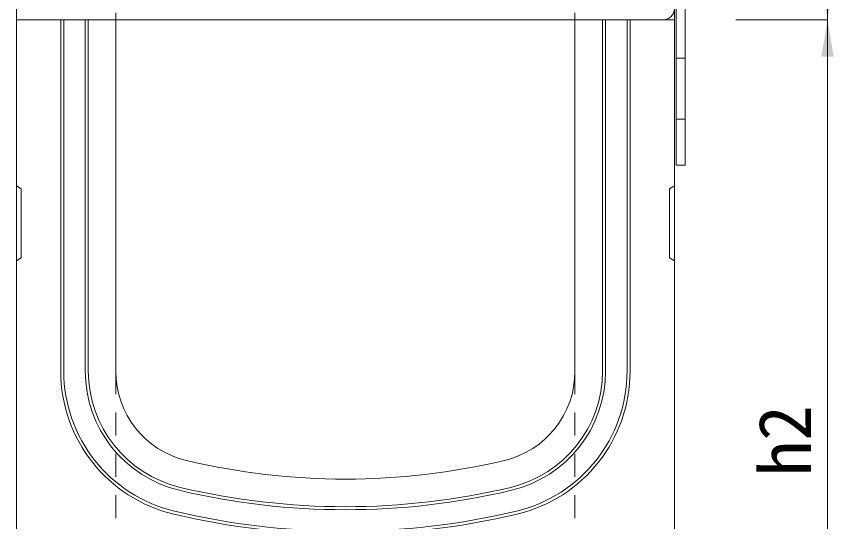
# Model space of a CAD drawing. Units: millimetres at full size, sheet at 1:20; details may follow other scales. Extents: x 0 to 8400, y 0 to 13400.
# Drawn here: x 2285 to 2819, y 10937 to 11267 of the extents above; entities that cross this region are included whole.
import ezdxf
from ezdxf.enums import TextEntityAlignment as Align

# ---------------------------------------------------------------- set-up
doc = ezdxf.new("R2010")
doc.units = ezdxf.units.MM
doc.header["$LTSCALE"] = 20
doc.linetypes.add('USER1', pattern=[1.35, 0.75, -0.6])
for name, color, linetype, lineweight in [('ジョイント', 7, 'Continuous', 9), ('寸法線', 7, 'Continuous', 13), ('本体', 2, 'Continuous', 20), ('目地', 132, 'Continuous', 5), ('ｸﾞﾚｰﾁﾝｸﾞ', 7, 'USER1', 5)]:
    doc.layers.add(name, color=color, linetype=linetype, lineweight=lineweight)
doc.styles.add('ＭＳ ゴシック', font='')
doc.styles.get('ＭＳ ゴシック').set_extended_font_data('MS Gothic')

# ---------------------------------------------------------------- blocks, each defined once
blk = doc.blocks.new('filled_arrow')
at = {"color": 0, "linetype": 'Continuous', "lineweight": -2}
blk.add_solid([(7.5, 1.25), (0, 0), (7.5, -1.25)], dxfattribs=at)

msp = doc.modelspace()

# ---------------------------------------------------------------- linework, layer by layer
at = {"layer": 'ジョイント'}
for p, q in [((2716, 11265.09), (2716, 11342.08)), ((2722, 11265.09), (2722, 11342.08)), ((2716, 11170.08), (2716, 11265.09)), ((2722, 11170.08), (2722, 11265.09)), ((2716, 11240.09), (2722, 11240.09)), ((2716, 11200.09), (2722, 11200.09)), ((2716, 11170.08), (2722, 11170.08))]:
    msp.add_line(p, q, dxfattribs=at)
at = {"layer": '寸法線'}
for p, q in [((2815, 11265.09), (2815, 11392.09)), ((2755, 11265.09), (2815, 11265.09)), ((2755, 11265.09), (2815, 11265.09)), ((2815, 11265.09), (2815, 10715.09))]:
    msp.add_line(p, q, dxfattribs=at)
at = {"layer": '本体'}
for p, q in [((2285, 11265.09), (2285, 10715.09)), ((2285, 11265.09), (2350, 11265.09)), ((2350, 11265.09), (2350, 11035.61)), ((2350, 11265.09), (2650, 11265.09)), ((2650, 11265.09), (2715, 11265.09)), ((2650, 11265.09), (2650, 11035.61)), ((2715, 11265.09), (2715, 10715.09))]:
    msp.add_line(p, q, dxfattribs=at)
at = {"layer": '本体', "lineweight": 9}
for p, q in [((2285, 11156.59), (2288.2, 11154.59)), ((2715, 11156.59), (2711.8, 11154.59)), ((2288.2, 11154.59), (2288.2, 11109.59)), ((2711.8, 11154.59), (2711.8, 11109.59)), ((2288.2, 11109.59), (2285, 11107.59)), ((2711.8, 11109.59), (2715, 11107.59))]:
    msp.add_line(p, q, dxfattribs=at)
at = {"layer": '本体', "linetype": 'USER1', "lineweight": 15}
for p, q in [((2350, 11035.61), (2350, 10815.09)), ((2650, 11035.61), (2650, 10815.09))]:
    msp.add_line(p, q, dxfattribs=at)
at = {"layer": '本体'}
for centre, radius, start, end in [((2410, 11035.61), 60, 180, 256.6576), ((2590, 11035.61), 60, 283.3424, 0), ((2500, 11415.09), 450, 256.6576, 283.3424)]:
    msp.add_arc(centre, radius, start, end, dxfattribs=at)
at = {"layer": '目地'}
for p, q in [((2314, 11265.09), (2314, 11035.61)), ((2316, 11265.09), (2316, 11035.61)), ((2330, 11265.09), (2330, 11035.61)), ((2332, 11265.09), (2332, 11035.61)), ((2668, 11035.61), (2668, 11265.09)), ((2670, 11035.61), (2670, 11265.09)), ((2684, 11035.61), (2684, 11265.09)), ((2686, 11035.61), (2686, 11265.09))]:
    msp.add_line(p, q, dxfattribs=at)
for centre, radius, start, end in [((2410, 11035.61), 96, 180, 256.6576), ((2410, 11035.61), 94, 180, 256.6576), ((2410, 11035.61), 80, 180, 256.6576), ((2410, 11035.61), 78, 180, 256.6576), ((2590, 11035.61), 78, 283.3424, 0), ((2590, 11035.61), 80, 283.3424, 0), ((2590, 11035.61), 94, 283.3424, 0), ((2590, 11035.61), 96, 283.3424, 0), ((2500, 11415.09), 470, 256.6576, 283.3424), ((2500, 11415.09), 468, 256.6576, 283.3424), ((2500, 11415.09), 486, 256.6576, 283.3424), ((2500, 11415.09), 484, 256.6576, 283.3424)]:
    msp.add_arc(centre, radius, start, end, dxfattribs=at)
at = {"layer": 'ｸﾞﾚｰﾁﾝｸﾞ', "linetype": 'Continuous'}
for p, q in [((2285, 11265.09), (2285, 11392.08)), ((2715, 11265.09), (2715, 11392.08)), ((2285, 11265.09), (2715, 11265.09))]:
    msp.add_line(p, q, dxfattribs=at)
at = {"layer": 'ｸﾞﾚｰﾁﾝｸﾞ'}
for p, q in [((2350, 11269.58), (2350, 11265.09)), ((2650, 11269.58), (2650, 11265.09))]:
    msp.add_line(p, q, dxfattribs=at)
msp.add_arc((2707.5, 11272.59), 7.5, 270, 0, dxfattribs=at)

# ---------------------------------------------------------------- block references
at = {"layer": '寸法線', "xscale": 3.2, "yscale": 3.2}
for rotation in [90, 270]:
    msp.add_blockref('filled_arrow', (2815, 11265.09), dxfattribs=dict(at, rotation=rotation))

# ---------------------------------------------------------------- texts
at = {"layer": '寸法線', "style": 'ＭＳ ゴシック'}
msp.add_text('h2', height=34.18, rotation=90, dxfattribs=at).set_placement((2787, 10990.09), align=Align.MIDDLE_CENTER)

doc.saveas('drawing.dxf')
